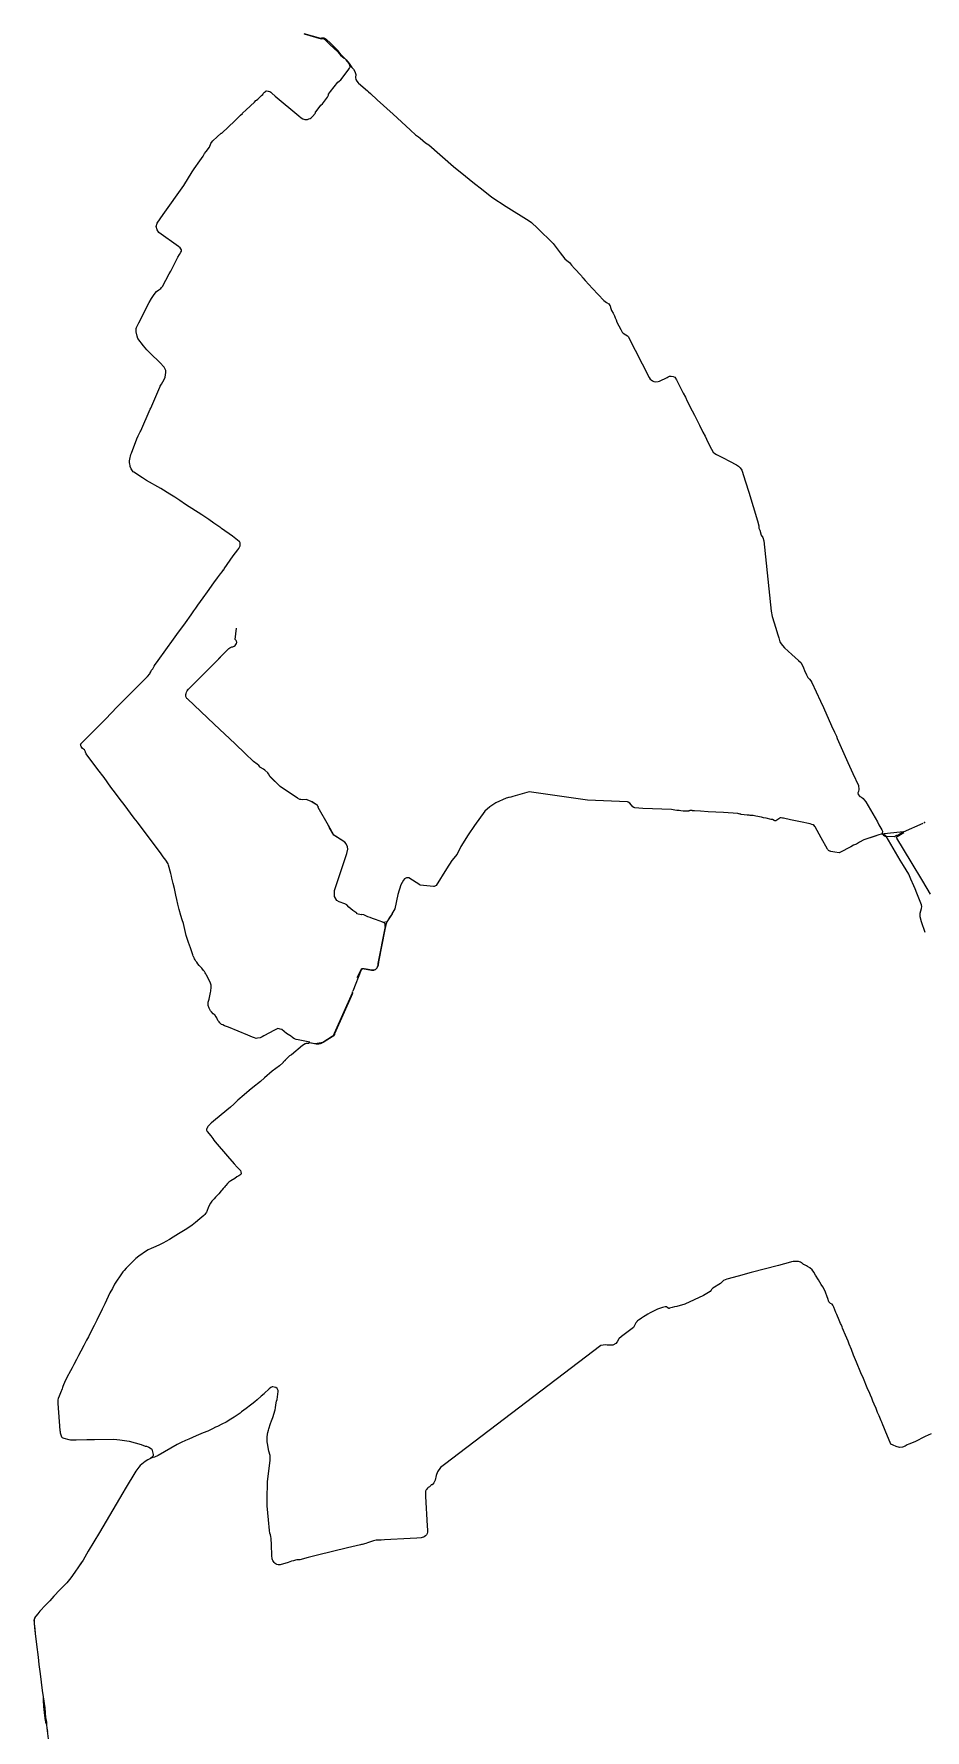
# Model space of a CAD drawing. Header units: metres. Extents: x 2681966 to 2685832, y 1243622 to 1249062.
# Drawn here: x 2682109 to 2683735, y 1245966 to 1249062 of the extents above; entities that cross this region are included whole.
import ezdxf

# ---------------------------------------------------------------- set-up
doc = ezdxf.new("R2010")
doc.units = ezdxf.units.M
doc.header["$MEASUREMENT"] = 0
doc.layers.add('EN_STROMANLAGEN_P', color=10, linetype='Continuous', lineweight=25)
doc.layers.add('EN_STROMLEITUNGEN_L', color=10, linetype='Continuous', lineweight=25)

msp = doc.modelspace()

# ---------------------------------------------------------------- linework, layer by layer
at = {"layer": 'EN_STROMANLAGEN_P', "color": 48, "true_color": 0x433a0f}
for p in [(2683734.4298, 1247622.3458), (2682690.6578, 1247312.6658)]:
    msp.add_point(p, dxfattribs=at)
at = {"layer": 'EN_STROMLEITUNGEN_L', "color": 120, "true_color": 0x03f3c6}
for points in [[(2682690.3915, 1247310.7188), (2682657.715, 1247237.0668), (2682657.357, 1247235.8108), (2682655.133, 1247232.6298), (2682637.1308, 1247220.8349), (2682622.1727, 1247218.6579), (2682612.2547, 1247220.3709), (2682612.5417, 1247221.8209), (2682591.0416, 1247225.938), (2682587.7097, 1247226.8), (2682584.4887, 1247228.0901), (2682581.4607, 1247229.7831), (2682580.0777, 1247230.8071), (2682577.3427, 1247232.9741), (2682575.9897, 1247234.1171), (2682570.1128, 1247237.7582), (2682561.2908, 1247244.8213), (2682558.7118, 1247245.4543), (2682556.7529, 1247246.2303), (2682554.5159, 1247246.6593), (2682547.8919, 1247243.8024), (2682528.6988, 1247233.1355), (2682525.6098, 1247231.4185), (2682522.0638, 1247229.7386), (2682517.3458, 1247228.7176), (2682514.9088, 1247228.5146), (2682511.5799, 1247229.3137), (2682507.8549, 1247230.9767), (2682499.6689, 1247234.3138), (2682464.0841, 1247248.884), (2682456.9461, 1247251.7301), (2682453.6041, 1247253.1751), (2682451.7101, 1247254.1502), (2682449.9362, 1247255.4532), (2682448.2822, 1247257.0302), (2682446.9612, 1247258.6862), (2682445.1682, 1247260.5192), (2682444.8862, 1247260.9412), (2682443.1202, 1247265.9952), (2682441.9763, 1247268.0682), (2682440.1183, 1247270.5993), (2682439.8753, 1247270.8513), (2682436.1103, 1247273.3083), (2682433.1343, 1247277.0343), (2682431.4743, 1247279.1173), (2682428.8304, 1247283.4513), (2682427.2204, 1247288.7804), (2682427.1434, 1247291.1144), (2682426.8014, 1247291.9694), (2682427.1265, 1247294.4014), (2682428.6405, 1247300.2074), (2682431.3505, 1247312.1103), (2682431.7586, 1247314.6633), (2682432.0916, 1247317.2283), (2682432.3506, 1247319.8013), (2682432.5336, 1247322.3803), (2682432.4516, 1247325.9963), (2682431.2507, 1247329.4083), (2682426.6027, 1247339.5924), (2682424.3358, 1247343.8704), (2682422.9558, 1247346.2944), (2682421.6398, 1247348.4704), (2682420.2058, 1247350.5504), (2682418.6968, 1247352.5794), (2682415.4639, 1247356.4645), (2682410.8469, 1247361.6265), (2682408.3089, 1247364.5985), (2682406.1479, 1247367.6025), (2682404.78, 1247369.6576), (2682403.478, 1247371.7536), (2682402.323, 1247373.7896), (2682401.322, 1247375.7666), (2682400.404, 1247377.7846), (2682399.967, 1247378.8036), (2682399.223, 1247380.8146), (2682396.4331, 1247388.4886), (2682394.6911, 1247393.8776), (2682392.9482, 1247398.8556), (2682391.4092, 1247403.4197), (2682387.9683, 1247412.9797), (2682387.0923, 1247416.6377), (2682384.3154, 1247427.5747), (2682381.8534, 1247438.4797), (2682379.5315, 1247445.1678), (2682377.0425, 1247452.9478), (2682374.1626, 1247463.9788), (2682371.8037, 1247473.3158), (2682369.7467, 1247482.2838), (2682367.9948, 1247490.2458), (2682366.7568, 1247496.1199), (2682365.5239, 1247501.9749), (2682363.3269, 1247511.4789), (2682360.859, 1247520.8149), (2682359.944, 1247524.5089), (2682358.716, 1247529.6749), (2682354.9081, 1247544.4819), (2682354.3472, 1247547.0289), (2682349.7202, 1247553.903), (2682345.2443, 1247559.9571), (2682339.8554, 1247567.2281), (2682302.9689, 1247616.4206), (2682297.865, 1247623.1557), (2682292.2471, 1247630.6608), (2682273.9033, 1247655.159), (2682266.6905, 1247664.6241), (2682258.2346, 1247675.7832), (2682249.7147, 1247687.0553), (2682237.1639, 1247704.5375), (2682225.8311, 1247719.4767), (2682204.4714, 1247747.7899), (2682204.6784, 1247747.9459), (2682202.9944, 1247751.002), (2682203.2784, 1247751.215), (2682201.0885, 1247754.885), (2682197.8945, 1247757.802), (2682195.4195, 1247761.0611), (2682194.8045, 1247762.1501), (2682194.4456, 1247763.3251), (2682194.3486, 1247764.1531), (2682194.4116, 1247764.9991), (2682194.6346, 1247765.8181), (2682194.8186, 1247766.1921), (2682195.2276, 1247766.7271), (2682195.7146, 1247767.2351), (2682202.5066, 1247774.2641), (2682237.0609, 1247808.937), (2682253.094, 1247825.283), (2682257.968, 1247830.329), (2682266.6231, 1247838.894), (2682316.3784, 1247889.2019), (2682320.4174, 1247893.6539), (2682321.0174, 1247894.7469), (2682321.5054, 1247895.8939), (2682322.1684, 1247897.4629), (2682322.9445, 1247898.9849), (2682323.9565, 1247900.5929), (2682324.9885, 1247901.9419), (2682325.9465, 1247902.9969), (2682327.4665, 1247905.2789), (2682328.6855, 1247907.8509), (2682330.5525, 1247910.7199), (2682333.0536, 1247914.2019), (2682352.6038, 1247941.6189), (2682360.7478, 1247952.8349), (2682369.8439, 1247965.3109), (2682385.7951, 1247987.1959), (2682395.9232, 1248001.3489), (2682400.9802, 1248008.7089), (2682404.2703, 1248013.6489), (2682408.4123, 1248019.4299), (2682417.9044, 1248032.6829), (2682425.6545, 1248043.5509), (2682437.1626, 1248059.8949), (2682443.8096, 1248069.2209), (2682445.7767, 1248071.4419), (2682447.7427, 1248073.6619), (2682449.8097, 1248076.1839), (2682452.6897, 1248080.1809), (2682454.9167, 1248083.3359), (2682455.6637, 1248083.7469), (2682456.4758, 1248085.1929), (2682472.9239, 1248109.0289), (2682481.256, 1248120.1529), (2682483.131, 1248122.6139), (2682484.491, 1248124.7549), (2682485.119, 1248126.182), (2682485.461, 1248127.466), (2682485.6041, 1248128.637), (2682485.6891, 1248129.95), (2682485.6611, 1248131.463), (2682485.4611, 1248132.719), (2682485.0331, 1248133.889), (2682484.5811, 1248134.635), (2682483.7741, 1248135.572), (2682471.6862, 1248144.9571), (2682471.5512, 1248144.7521), (2682451.5764, 1248159.0983), (2682448.4145, 1248161.8934), (2682448.2675, 1248161.6794), (2682437.6546, 1248168.9315), (2682437.4776, 1248168.6905), (2682428.3307, 1248175.2006), (2682422.5687, 1248179.2676), (2682415.3498, 1248183.9097), (2682415.5028, 1248184.1697), (2682385.755, 1248202.852), (2682375.6691, 1248210.4281), (2682366.4932, 1248216.0232), (2682357.2693, 1248221.6253), (2682340.6825, 1248232.3054), (2682314.4527, 1248246.4567), (2682307.3077, 1248251.6987), (2682291.4399, 1248261.6689), (2682290.4299, 1248262.3869), (2682289.0799, 1248264.3069), (2682286.706, 1248268.0739), (2682284.965, 1248272.265), (2682284.544, 1248273.728), (2682283.955, 1248276.712), (2682283.7101, 1248279.723), (2682283.8031, 1248282.705), (2682284.2171, 1248285.603), (2682284.7232, 1248288.3931), (2682285.3642, 1248291.1581), (2682286.1372, 1248293.8891), (2682287.0382, 1248296.5771), (2682296.6484, 1248322.5021), (2682299.1765, 1248328.2802), (2682301.7725, 1248333.0152), (2682303.1045, 1248335.4442), (2682304.0705, 1248337.2052), (2682321.4678, 1248376.9943), (2682322.2729, 1248378.8323), (2682336.8721, 1248412.4793), (2682338.8531, 1248416.9083), (2682339.5322, 1248418.6324), (2682342.0502, 1248422.5844), (2682344.3702, 1248426.6644), (2682346.4822, 1248430.8544), (2682348.3793, 1248435.1394), (2682350.0654, 1248443.6514), (2682349.8364, 1248446.2424), (2682349.5664, 1248447.5294), (2682349.1944, 1248448.7964), (2682348.7224, 1248450.0284), (2682347.5014, 1248452.3475), (2682346.7675, 1248453.4145), (2682338.9996, 1248461.7856), (2682321.6528, 1248478.4198), (2682315.2319, 1248485.1668), (2682309.3559, 1248492.1129), (2682298.9091, 1248505.529), (2682297.2921, 1248509.9241), (2682295.7512, 1248518.1741), (2682295.8543, 1248523.9051), (2682296.5133, 1248525.7081), (2682300.8254, 1248534.2102), (2682319.2466, 1248571.2202), (2682323.7587, 1248578.7792), (2682328.6597, 1248586.0932), (2682333.0638, 1248591.5612), (2682337.0678, 1248594.5232), (2682340.6098, 1248597.1952), (2682342.1288, 1248598.8282), (2682343.4368, 1248600.6142), (2682356.043, 1248623.9643), (2682358.745, 1248628.8713), (2682362.8641, 1248635.9043), (2682369.5652, 1248649.1203), (2682371.9392, 1248654.1193), (2682374.9642, 1248658.7213), (2682377.3753, 1248663.1023), (2682378.1823, 1248664.8823), (2682378.1273, 1248667.4593), (2682377.3263, 1248669.3724), (2682375.9083, 1248671.0514), (2682373.1794, 1248673.5504), (2682336.8737, 1248699.4128), (2682333.8648, 1248703.8328), (2682332.2519, 1248710.1688), (2682333.9779, 1248716.0199), (2682345.041, 1248731.8319), (2682382.5604, 1248785.1289), (2682397.9365, 1248809.8189), (2682401.4246, 1248815.3119), (2682411.8147, 1248830.0029), (2682417.9277, 1248838.2379), (2682420.5348, 1248843.534), (2682423.6278, 1248846.717), (2682429.3268, 1248854.793), (2682432.2009, 1248861.594), (2682433.4189, 1248863.658), (2682435.5119, 1248866.215), (2682443.7299, 1248873.858), (2682451.044, 1248880.185), (2682452.02, 1248880.662), (2682475.8051, 1248903.1859), (2682483.0961, 1248910.0579), (2682484.9311, 1248911.7869), (2682486.2641, 1248913.0429), (2682489.9952, 1248916.5599), (2682489.6522, 1248916.9239), (2682496.3472, 1248923.2349), (2682496.6902, 1248922.8709), (2682511.8603, 1248937.2039), (2682514.1163, 1248939.7989), (2682515.2753, 1248940.8909), (2682517.8123, 1248942.6439), (2682521.5923, 1248946.2149), (2682524.4993, 1248948.9619), (2682526.8653, 1248951.1969), (2682527.7164, 1248952.8379), (2682530.1324, 1248955.4339), (2682531.4974, 1248956.7209), (2682532.7744, 1248957.3988), (2682533.4704, 1248957.4828), (2682536.3934, 1248957.1908), (2682537.1804, 1248957.0988), (2682539.4933, 1248956.3058), (2682541.2413, 1248955.2068), (2682543.3393, 1248953.5018), (2682549.0462, 1248948.2427), (2682592.4197, 1248912.1883), (2682596.5507, 1248908.5692), (2682599.9077, 1248906.3492), (2682603.3826, 1248905.2042), (2682606.1726, 1248905.1871), (2682608.4336, 1248905.5531), (2682610.9746, 1248906.3941), (2682613.0496, 1248907.4371), (2682614.9316, 1248908.5631), (2682617.6116, 1248910.7301), (2682622.5377, 1248916.4951), (2682623.0887, 1248917.1841), (2682622.5527, 1248917.5901), (2682632.9188, 1248931.2681), (2682635.5748, 1248934.1621), (2682644.7689, 1248946.1511), (2682646.6899, 1248949.6591), (2682646.8599, 1248951.4951), (2682650.3489, 1248956.3431), (2682663.745, 1248973.4592), (2682666.367, 1248975.2141), (2682669.0911, 1248977.7281), (2682682.8412, 1248995.6032), (2682683.6232, 1248997.1332), (2682683.8262, 1248997.0052), (2682685.1912, 1248999.2772), (2682685.6822, 1249000.2292), (2682686.0122, 1249000.9332), (2682686.2572, 1249001.4672), (2682686.4292, 1249001.8852), (2682684.1883, 1249007.3072), (2682678.8243, 1249014.3383), (2682678.1154, 1249015.0433), (2682676.3614, 1249016.8103), (2682669.9275, 1249023.6074), (2682664.5835, 1249030.6054), (2682650.1257, 1249044.4816), (2682642.8958, 1249051.6157), (2682642.6138, 1249051.3317), (2682641.8248, 1249052.0297), (2682641.2313, 1249052.4429), (2682640.9428, 1249052.6437), (2682639.9798, 1249053.1577), (2682638.9559, 1249053.5547), (2682637.8909, 1249053.8257), (2682636.8099, 1249053.9677), (2682635.7339, 1249053.9807), (2682634.6869, 1249053.8707), (2682634.0569, 1249053.7207), (2682632.7589, 1249053.2187), (2682602.386, 1249061.526)], [(2682602.386, 1249061.526), (2682633.4779, 1249052.6157), (2682634.3019, 1249052.9337), (2682634.8259, 1249053.0587), (2682635.7719, 1249053.1587), (2682636.6809, 1249053.0587), (2682637.4719, 1249052.8837), (2682638.2128, 1249052.5817), (2682638.8758, 1249052.1747), (2682639.4418, 1249051.6877), (2682645.4798, 1249045.6206), (2682648.6347, 1249042.7196), (2682649.3717, 1249042.0426), (2682663.6185, 1249028.9444), (2682665.4505, 1249026.5214), (2682668.5115, 1249022.7854), (2682675.0754, 1249016.9903), (2682676.3614, 1249016.8103), (2682678.1154, 1249015.0433), (2682678.8243, 1249014.3383), (2682684.1883, 1249007.3072), (2682689.3402, 1249000.0621), (2682692.4931, 1248996.9251), (2682695.0311, 1248992.7201), (2682696.347, 1248987.652), (2682696.151, 1248981.954), (2682696.729, 1248978.52), (2682698.3129, 1248975.429), (2682700.8419, 1248972.2989), (2682701.6059, 1248971.6539), (2682717.9977, 1248957.8248), (2682719.9277, 1248955.9337), (2682723.1456, 1248952.7827), (2682735.7975, 1248941.4276), (2682764.7281, 1248915.3523), (2682787.7178, 1248893.666), (2682796.4667, 1248885.6759), (2682805.2156, 1248877.6858), (2682810.6326, 1248873.8318), (2682813.8725, 1248871.1508), (2682823.9124, 1248863.0157), (2682829.9214, 1248859.3666), (2682874.6278, 1248819.3161), (2682896.4876, 1248801.7509), (2682910.1715, 1248791.0588), (2682929.0672, 1248776.2376), (2682944.7411, 1248763.8014), (2682971.1388, 1248746.8522), (2683012.6484, 1248720.5878), (2683017.1914, 1248717.2058), (2683027.9733, 1248706.7977), (2683056.6019, 1248678.8373), (2683069.3027, 1248661.9832), (2683078.0356, 1248650.9771), (2683081.6405, 1248648.304), (2683086.7865, 1248644.28), (2683090.3804, 1248639.4249), (2683095.7103, 1248633.6689), (2683107.7942, 1248620.7847), (2683107.5992, 1248620.6037), (2683108.2942, 1248619.8667), (2683109.6412, 1248617.7207), (2683110.6031, 1248616.6007), (2683114.9431, 1248611.7247), (2683128.6769, 1248596.9455), (2683149.4546, 1248574.9863), (2683153.8036, 1248571.1412), (2683158.1415, 1248569.1502), (2683160.2625, 1248565.9662), (2683160.6685, 1248565.1191), (2683161.0445, 1248562.2211), (2683163.3654, 1248557.1261), (2683166.0764, 1248552.048), (2683168.4033, 1248546.96), (2683169.5603, 1248543.354), (2683171.9482, 1248539.9739), (2683173.0152, 1248535.5209), (2683179.879, 1248521.9158), (2683182.816, 1248517.4628), (2683183.427, 1248516.6578), (2683184.583, 1248515.4527), (2683189.5559, 1248512.5877), (2683192.1179, 1248510.6367), (2683193.5319, 1248509.2787), (2683231.6453, 1248434.6702), (2683233.6363, 1248431.8302), (2683235.2703, 1248430.3472), (2683238.0323, 1248428.2792), (2683240.6143, 1248427.2092), (2683243.4303, 1248426.8621), (2683248.2353, 1248427.2831), (2683250.6693, 1248427.8441), (2683264.5153, 1248434.8701), (2683266.5033, 1248435.9881), (2683269.0104, 1248436.7751), (2683271.9854, 1248437.0951), (2683275.4063, 1248436.1311), (2683278.4273, 1248434.931), (2683281.5283, 1248430.07), (2683287.6093, 1248417.904), (2683294.0252, 1248405.7419), (2683298.0712, 1248398.4429), (2683301.2682, 1248391.1498), (2683310.4531, 1248373.6088), (2683314.436, 1248365.6497), (2683323.848, 1248347.7146), (2683329.7849, 1248334.7216), (2683333.8189, 1248327.2296), (2683339.2139, 1248316.7395), (2683345.9128, 1248303.6755), (2683348.8678, 1248298.2114), (2683351.6398, 1248295.8164), (2683354.9598, 1248293.9134), (2683364.2908, 1248289.1164), (2683380.6448, 1248280.4783), (2683388.6338, 1248276.2163), (2683391.1858, 1248275.0743), (2683394.8658, 1248272.6252), (2683398.1848, 1248269.5262), (2683400.8768, 1248265.4762), (2683407.4777, 1248244.2731), (2683414.0567, 1248225.4971), (2683429.4955, 1248173.0259), (2683431.9845, 1248163.9279), (2683432.1775, 1248159.9179), (2683433.7475, 1248156.2369), (2683436.0085, 1248146.9959), (2683439.2405, 1248142.6878), (2683441.4125, 1248136.3688), (2683454.5801, 1248008.4495), (2683456.3361, 1247998.1905), (2683462.8711, 1247977.2115), (2683465.9461, 1247966.8254), (2683468.6081, 1247959.2754), (2683470.1141, 1247952.4124), (2683472.5151, 1247948.3944), (2683475.4561, 1247945.6734), (2683479.0141, 1247941.3394), (2683492.2241, 1247929.2203), (2683504.2392, 1247918.0423), (2683509.2082, 1247913.8423), (2683513.2842, 1247904.6763), (2683515.1902, 1247899.7853), (2683518.7862, 1247891.8922), (2683521.3972, 1247886.9452), (2683524.3272, 1247884.1212), (2683526.7832, 1247880.8662), (2683528.7532, 1247878.1832), (2683544.7912, 1247843.7811), (2683549.8282, 1247832.6201), (2683564.7713, 1247798.8911), (2683570.2093, 1247787.503), (2683573.5663, 1247780.022), (2683575.1753, 1247775.702), (2683594.5684, 1247732.2169), (2683603.4334, 1247712.2619), (2683613.6904, 1247689.9989), (2683614.5584, 1247682.7129), (2683613.7424, 1247678.9099), (2683612.9344, 1247676.3909), (2683613.5714, 1247673.8239), (2683616.2244, 1247670.0499), (2683619.1965, 1247668.5499), (2683622.2995, 1247666.4319), (2683624.3815, 1247664.1759), (2683627.1185, 1247660.2179), (2683648.4336, 1247623.6368), (2683650.9137, 1247618.2498), (2683656.3817, 1247609.0788), (2683657.5887, 1247606.6548), (2683657.3147, 1247602.4198), (2683657.8087, 1247601.2088), (2683658.4107, 1247600.6278), (2683659.8417, 1247599.1378), (2683661.0967, 1247598.1618), (2683662.4397, 1247597.5618), (2683679.5569, 1247597.0408), (2683683.0839, 1247599.1338), (2683683.7399, 1247598.8268), (2683684.2299, 1247598.7958), (2683695.722, 1247605.6058), (2683695.939, 1247605.2408), (2683732.2324, 1247621.4085)], [(2682699.1917, 1247339.8278), (2682706.1498, 1247353.8538), (2682707.7438, 1247355.3368), (2682708.9668, 1247355.7358), (2682710.4339, 1247355.8388), (2682711.7119, 1247355.6878), (2682725.3219, 1247352.8578), (2682726.9849, 1247352.9618), (2682729.1689, 1247353.1158), (2682730.7729, 1247353.5808), (2682732.2509, 1247354.2558), (2682733.7589, 1247355.6107), (2682734.7709, 1247356.7877), (2682736.131, 1247358.9437), (2682737.074, 1247362.1307), (2682737.493, 1247365.1037), (2682750.5064, 1247432.8508), (2682750.0084, 1247432.9518), (2682750.1664, 1247434.0728), (2682750.2824, 1247435.2688), (2682750.2234, 1247436.3538), (2682749.8724, 1247437.5408), (2682749.3884, 1247438.3508), (2682748.5344, 1247439.2548), (2682748.0654, 1247439.6078), (2682747.4754, 1247439.9548), (2682746.7254, 1247440.3208), (2682745.8264, 1247440.6928), (2682739.2984, 1247443.0758), (2682732.4434, 1247445.6578), (2682727.2254, 1247447.3058), (2682722.9794, 1247449.4398), (2682718.3154, 1247450.4319), (2682711.1344, 1247453.8539), (2682706.6113, 1247454.7969), (2682706.1463, 1247453.8339), (2682698.1433, 1247455.9589), (2682698.4133, 1247456.9739), (2682691.0983, 1247461.7729), (2682683.9194, 1247468.04), (2682680.1744, 1247472.445), (2682676.5544, 1247474.207), (2682665.8554, 1247477.863), (2682661.8474, 1247479.918), (2682657.6834, 1247487.2341), (2682657.6905, 1247498.5611), (2682680.3229, 1247566.2721), (2682681.995, 1247574.0111), (2682681.489, 1247578.4072), (2682678.639, 1247583.7472), (2682676.3201, 1247586.6092), (2682656.4431, 1247599.3743), (2682646.4223, 1247616.8585), (2682627.8225, 1247650.0397), (2682628.4825, 1247650.4057), (2682627.2266, 1247652.4987), (2682626.3906, 1247653.4707), (2682624.3626, 1247655.1557), (2682616.6536, 1247660.0928), (2682610.7796, 1247662.9188), (2682605.6346, 1247664.4068), (2682598.3686, 1247664.2099), (2682596.4146, 1247664.5069), (2682594.3646, 1247664.8099), (2682590.0396, 1247666.6709), (2682558.5589, 1247688.1132), (2682540.3741, 1247706.1444), (2682539.6831, 1247706.8685), (2682537.4232, 1247711.0845), (2682535.9952, 1247713.0945), (2682530.6863, 1247718.1416), (2682527.8363, 1247719.9216), (2682522.8803, 1247722.9887), (2682522.1503, 1247723.4697), (2682519.7474, 1247726.3807), (2682516.2684, 1247729.0447), (2682509.7265, 1247734.1278), (2682494.5866, 1247748.56), (2682476.1578, 1247765.9132), (2682438.2153, 1247801.8026), (2682389.3318, 1247848.1632), (2682388.3178, 1247849.1202), (2682387.5358, 1247850.1222), (2682386.9258, 1247851.2462), (2682386.5589, 1247852.3942), (2682386.3879, 1247853.7872), (2682386.4369, 1247854.9842), (2682386.5099, 1247855.9862), (2682386.9009, 1247858.0873), (2682387.5989, 1247860.2283), (2682388.8729, 1247862.8353), (2682390.184, 1247864.7543), (2682391.14, 1247865.7313), (2682392.645, 1247867.2313), (2682422.5262, 1247897.4052), (2682435.2602, 1247909.4822), (2682464.8844, 1247940.1251), (2682466.3854, 1247941.3761), (2682467.5974, 1247942.0661), (2682468.9244, 1247942.6501), (2682470.3894, 1247943.0621), (2682471.4324, 1247943.1971), (2682472.3784, 1247943.3531), (2682474.3804, 1247944.3541), (2682476.1794, 1247945.6831), (2682477.7025, 1247947.4061), (2682478.7485, 1247949.2241), (2682478.9835, 1247949.9981), (2682479.0935, 1247950.9361), (2682479.1085, 1247951.8301), (2682478.9625, 1247952.6591), (2682478.7425, 1247953.5011), (2682478.1725, 1247954.5621), (2682477.6205, 1247955.1131), (2682476.4615, 1247956.6001), (2682478.5653, 1247977.3637)], [(2683695.722, 1247605.6058), (2683655.5527, 1247601.0338), (2683651.1606, 1247599.8688), (2683623.6494, 1247590.8558), (2683615.6423, 1247586.5308), (2683610.1613, 1247583.3088), (2683604.8262, 1247581.1197), (2683599.8422, 1247578.2217), (2683579.583, 1247567.5297), (2683578.341, 1247567.3397), (2683570.9029, 1247568.5987), (2683563.4648, 1247569.8587), (2683561.3808, 1247570.4697), (2683560.3818, 1247570.9687), (2683559.4448, 1247571.5897), (2683558.5898, 1247572.3197), (2683557.8348, 1247573.1417), (2683557.1938, 1247574.0347), (2683545.8567, 1247594.8277), (2683534.7977, 1247614.5378), (2683534.2397, 1247615.4408), (2683532.8157, 1247617.0628), (2683531.0397, 1247618.3388), (2683529.0497, 1247619.1748), (2683525.7536, 1247619.9458), (2683507.8815, 1247623.7558), (2683490.0094, 1247627.5658), (2683477.1533, 1247630.3448), (2683475.4932, 1247630.7038), (2683472.7402, 1247630.9808), (2683471.0952, 1247630.8298), (2683469.5632, 1247630.4288), (2683468.4972, 1247629.5288), (2683465.1371, 1247626.5148), (2683463.2781, 1247625.7628), (2683461.4131, 1247625.7988), (2683460.2821, 1247626.0048), (2683456.9591, 1247627.8168), (2683454.7101, 1247628.2948), (2683445.553, 1247630.2388), (2683440.45, 1247631.3218), (2683436.8089, 1247632.0948), (2683426.8399, 1247634.2108), (2683424.3938, 1247634.7308), (2683421.9088, 1247635.0618), (2683420.2518, 1247635.0988), (2683416.2748, 1247635.5188), (2683414.4158, 1247635.6638), (2683410.5207, 1247635.8348), (2683399.6917, 1247637.3158), (2683393.7656, 1247639.1438), (2683367.4114, 1247640.6598), (2683339.3632, 1247642.2968), (2683325.7271, 1247643.0658), (2683314.333, 1247643.8008), (2683310.126, 1247643.7158), (2683310.113, 1247644.3708), (2683307.8559, 1247644.3258), (2683307.0779, 1247644.2748), (2683306.2929, 1247644.1678), (2683305.5189, 1247643.9998), (2683304.3099, 1247643.6048), (2683303.8359, 1247643.4978), (2683294.0198, 1247643.4858), (2683289.5528, 1247644.0958), (2683289.5318, 1247643.9368), (2683286.4278, 1247644.3588), (2683282.5898, 1247644.6458), (2683278.5907, 1247645.3308), (2683272.8117, 1247646.4198), (2683220.2693, 1247648.2158), (2683205.9553, 1247649.2178), (2683203.7743, 1247649.8398), (2683202.0293, 1247651.2878), (2683196.6983, 1247658.0129), (2683193.7843, 1247659.9159), (2683192.6373, 1247660.0909), (2683119.0992, 1247663.4291), (2683012.8902, 1247678.5745), (2682982.9571, 1247670.2686), (2682979.1651, 1247668.8016), (2682971.0101, 1247667.0946), (2682951.871, 1247658.6777), (2682941.3989, 1247650.9007), (2682932.2459, 1247643.0767), (2682913.0197, 1247617.0166), (2682901.6765, 1247599.7446), (2682888.1084, 1247578.6415), (2682881.3792, 1247564.5055), (2682871.7692, 1247553.4985), (2682862.0521, 1247538.1005), (2682842.8659, 1247507.8076), (2682840.8949, 1247506.0856), (2682839.5579, 1247505.6536), (2682838.2079, 1247505.6056), (2682814.2599, 1247508.1106), (2682813.2139, 1247508.6126), (2682793.0309, 1247521.3327), (2682791.2889, 1247521.8057), (2682788.8019, 1247521.3867), (2682785.5848, 1247519.7677), (2682783.8308, 1247517.3157), (2682778.4488, 1247509.0357), (2682773.1547, 1247490.9547), (2682767.5586, 1247464.7637), (2682764.3615, 1247458.9197), (2682762.3305, 1247455.9637), (2682762.6435, 1247455.7797), (2682755.3584, 1247445.2188), (2682753.1024, 1247441.1088), (2682747.4754, 1247439.9548), (2682746.7254, 1247440.3208), (2682745.8264, 1247440.6928), (2682739.2984, 1247443.0758), (2682732.4434, 1247445.6578), (2682727.2254, 1247447.3058), (2682722.9794, 1247449.4398), (2682718.3154, 1247450.4319), (2682711.1344, 1247453.8539), (2682706.6113, 1247454.7969), (2682706.1463, 1247453.8339), (2682698.1433, 1247455.9589), (2682698.4133, 1247456.9739), (2682691.0983, 1247461.7729), (2682683.9194, 1247468.04), (2682680.1744, 1247472.445), (2682676.5544, 1247474.207), (2682665.8554, 1247477.863), (2682661.8474, 1247479.918), (2682657.6834, 1247487.2341), (2682657.6905, 1247498.5611), (2682680.3229, 1247566.2721), (2682681.995, 1247574.0111), (2682681.489, 1247578.4072), (2682678.639, 1247583.7472), (2682676.3201, 1247586.6092), (2682659.5701, 1247597.4583), (2682656.4431, 1247599.3743), (2682648.6166, 1247613.0299), (2682646.4223, 1247616.8585), (2682627.8225, 1247650.0397), (2682628.4825, 1247650.4057), (2682627.2266, 1247652.4987), (2682626.3906, 1247653.4707), (2682624.3626, 1247655.1557), (2682618.9056, 1247658.5238), (2682616.5496, 1247660.1538), (2682610.7796, 1247662.9188), (2682605.6346, 1247664.4068), (2682598.4476, 1247664.2019), (2682594.3646, 1247664.8099), (2682590.0396, 1247666.6709), (2682558.5589, 1247688.1132), (2682539.6831, 1247706.8685), (2682537.4232, 1247711.0845), (2682535.9952, 1247713.0945), (2682530.6863, 1247718.1416), (2682527.8363, 1247719.9216), (2682522.8803, 1247722.9887), (2682522.1503, 1247723.4697), (2682519.7474, 1247726.3807), (2682516.2684, 1247729.0447), (2682509.7265, 1247734.1278), (2682494.5866, 1247748.56), (2682476.1578, 1247765.9132), (2682438.2153, 1247801.8026), (2682389.3318, 1247848.1632), (2682388.3178, 1247849.1202), (2682387.5358, 1247850.1222), (2682386.9258, 1247851.2462), (2682386.5589, 1247852.3942), (2682386.3879, 1247853.7872), (2682386.4369, 1247854.9842), (2682386.5099, 1247855.9862), (2682386.9009, 1247858.0873), (2682387.5989, 1247860.2283), (2682388.8729, 1247862.8353), (2682391.14, 1247865.7313), (2682392.645, 1247867.2313), (2682422.5262, 1247897.4052), (2682435.2602, 1247909.4822), (2682456.4984, 1247931.6042), (2682462.4671, 1247937.6246), (2682464.8844, 1247940.1251), (2682466.3854, 1247941.3761), (2682467.5974, 1247942.0661), (2682468.9244, 1247942.6501), (2682470.3894, 1247943.0621), (2682472.3784, 1247943.3531), (2682474.3804, 1247944.3541), (2682476.1794, 1247945.6831), (2682477.7025, 1247947.4061), (2682478.3305, 1247948.3501), (2682478.7485, 1247949.2241), (2682478.9835, 1247949.9981), (2682479.0935, 1247950.9361), (2682479.1085, 1247951.8301), (2682478.9625, 1247952.6591), (2682478.7425, 1247953.5011), (2682478.1725, 1247954.5621), (2682477.6205, 1247955.1131), (2682476.4615, 1247956.6001)], [(2683735.6105, 1247422.0568), (2683728.9424, 1247441.1458), (2683726.6594, 1247450.4708), (2683726.2264, 1247454.1798), (2683726.3794, 1247457.2128), (2683728.9114, 1247465.8738), (2683729.3154, 1247469.5378), (2683728.8874, 1247472.4218), (2683720.5343, 1247493.7798), (2683717.3153, 1247501.2098), (2683714.6792, 1247507.1568), (2683709.1602, 1247518.9978), (2683705.5191, 1247528.4188), (2683696.316, 1247544.2038), (2683690.031, 1247554.0848), (2683664.1217, 1247597.8598), (2683663.2877, 1247598.8638), (2683662.3617, 1247599.6608), (2683661.3417, 1247600.2958), (2683660.2587, 1247600.7578), (2683659.0017, 1247601.0938), (2683657.8087, 1247601.2088), (2683655.5527, 1247601.0338), (2683651.1606, 1247599.8688), (2683644.2756, 1247597.5788), (2683623.6494, 1247590.8558), (2683615.6423, 1247586.5308), (2683610.1613, 1247583.3088), (2683604.8262, 1247581.1197), (2683599.8422, 1247578.2217), (2683579.583, 1247567.5297), (2683578.341, 1247567.3397), (2683570.9029, 1247568.5987), (2683563.4648, 1247569.8587), (2683562.4158, 1247570.0997), (2683561.3808, 1247570.4697), (2683560.3818, 1247570.9687), (2683559.4448, 1247571.5897), (2683558.5898, 1247572.3197), (2683557.8348, 1247573.1417), (2683557.1938, 1247574.0347), (2683545.8567, 1247594.8277), (2683534.7977, 1247614.5378), (2683534.2397, 1247615.4408), (2683533.5777, 1247616.2868), (2683532.8157, 1247617.0628), (2683531.9637, 1247617.7518), (2683531.0397, 1247618.3388), (2683529.0497, 1247619.1748), (2683525.7536, 1247619.9458), (2683507.8815, 1247623.7558), (2683490.0094, 1247627.5658), (2683477.1533, 1247630.3448), (2683475.4932, 1247630.7038), (2683472.7402, 1247630.9808), (2683471.0952, 1247630.8298), (2683469.5632, 1247630.4288), (2683468.4972, 1247629.5288), (2683465.1371, 1247626.5148), (2683463.2781, 1247625.7628), (2683461.4131, 1247625.7988), (2683460.2821, 1247626.0048), (2683459.2561, 1247626.5298), (2683456.9591, 1247627.8168), (2683454.7101, 1247628.2948), (2683445.553, 1247630.2388), (2683440.45, 1247631.3218), (2683436.8089, 1247632.0948), (2683426.8399, 1247634.2108), (2683424.3938, 1247634.7308), (2683421.9088, 1247635.0618), (2683420.2518, 1247635.0988), (2683416.2748, 1247635.5188), (2683414.4158, 1247635.6638), (2683410.5207, 1247635.8348), (2683399.6917, 1247637.3158), (2683398.9146, 1247637.4758), (2683393.7656, 1247639.1438), (2683367.4114, 1247640.6598), (2683339.3632, 1247642.2968), (2683325.7271, 1247643.0658), (2683314.333, 1247643.8008), (2683310.126, 1247643.7158), (2683310.113, 1247644.3708), (2683307.8559, 1247644.3258), (2683307.0779, 1247644.2748), (2683306.2929, 1247644.1678), (2683305.5189, 1247643.9998), (2683304.3099, 1247643.6048), (2683303.8359, 1247643.4978), (2683294.0198, 1247643.4858), (2683289.5528, 1247644.0958), (2683289.5318, 1247643.9368), (2683286.4278, 1247644.3588), (2683282.5898, 1247644.6458), (2683278.5907, 1247645.3308), (2683272.8117, 1247646.4198), (2683220.2693, 1247648.2158), (2683205.9553, 1247649.2178), (2683203.7743, 1247649.8398), (2683202.0293, 1247651.2878), (2683196.6983, 1247658.0129), (2683193.7843, 1247659.9159), (2683192.6373, 1247660.0909), (2683119.0992, 1247663.4291), (2683012.8902, 1247678.5745), (2682982.9571, 1247670.2686), (2682979.1651, 1247668.8016), (2682975.3811, 1247668.2016), (2682971.0101, 1247667.0946), (2682951.871, 1247658.6777), (2682941.3989, 1247650.9007), (2682932.2459, 1247643.0767), (2682913.0197, 1247617.0166), (2682901.6765, 1247599.7446), (2682888.1084, 1247578.6415), (2682881.3792, 1247564.5055), (2682871.7692, 1247553.4985), (2682862.0521, 1247538.1005), (2682842.8659, 1247507.8076), (2682840.8949, 1247506.0856), (2682839.5579, 1247505.6536), (2682838.2079, 1247505.6056), (2682814.2599, 1247508.1106), (2682813.2139, 1247508.6126), (2682793.0309, 1247521.3327), (2682791.2889, 1247521.8057), (2682788.8019, 1247521.3867), (2682785.5848, 1247519.7677), (2682783.8308, 1247517.3157), (2682778.4488, 1247509.0357), (2682773.1547, 1247490.9547), (2682767.5586, 1247464.7637), (2682764.3615, 1247458.9197), (2682762.3305, 1247455.9637), (2682762.6435, 1247455.7797), (2682758.2185, 1247449.2438), (2682755.3584, 1247445.2188), (2682753.1024, 1247441.1088), (2682752.4384, 1247439.2228), (2682751.5474, 1247436.0428), (2682750.8094, 1247432.7868), (2682750.5064, 1247432.8508), (2682749.4503, 1247427.3968), (2682737.951, 1247368.0187), (2682737.074, 1247362.1307), (2682736.131, 1247358.9437), (2682734.7709, 1247356.7877), (2682733.7589, 1247355.6107), (2682732.2509, 1247354.2558), (2682729.1689, 1247353.1158), (2682725.3219, 1247352.8578), (2682719.1429, 1247354.0868), (2682711.7119, 1247355.6878), (2682708.9668, 1247355.7358), (2682707.7438, 1247355.3368), (2682706.1498, 1247353.8538), (2682691.2858, 1247314.5266)], [(2683745.0145, 1247491.9098), (2683731.1214, 1247515.4838), (2683710.3161, 1247550.9308), (2683683.7959, 1247594.0138), (2683683.4719, 1247594.9138), (2683683.5349, 1247595.7148), (2683683.6379, 1247596.1798), (2683683.8459, 1247596.6368), (2683684.6529, 1247597.2798), (2683696.497, 1247604.2988), (2683695.939, 1247605.2408), (2683732.2324, 1247621.4085)], [(2682689.5698, 1247311.067), (2682656.823, 1247237.231), (2682656.465, 1247235.975), (2682656.102, 1247235.045), (2682655.436, 1247234.058), (2682654.934, 1247233.481), (2682654.241, 1247232.794), (2682653.31, 1247232.036), (2682636.239, 1247220.999), (2682635.484, 1247220.616), (2682634.729, 1247220.232), (2682633.974, 1247219.849), (2682633.196, 1247219.521), (2682632.391, 1247219.258), (2682631.317, 1247218.906), (2682630.78, 1247218.735), (2682630.228, 1247218.626), (2682628.277, 1247218.308), (2682627.719, 1247218.231), (2682625.461, 1247218.196), (2682624.617, 1247218.213), (2682623.226, 1247218.455), (2682622.392, 1247218.612), (2682621.281, 1247218.822), (2682611.405, 1247220.714), (2682611.087, 1247219.059), (2682608.324, 1247219.455), (2682607.174, 1247219.419), (2682605.758, 1247219.168), (2682604.665, 1247218.807), (2682603.871, 1247218.465), (2682599.514, 1247215.369), (2682579.422, 1247198.597), (2682575.228, 1247196.538), (2682572.856, 1247194.186), (2682572.431, 1247193.753), (2682572.005, 1247193.32), (2682571.58, 1247192.887), (2682571.154, 1247192.454), (2682570.729, 1247192.021), (2682570.516, 1247191.804), (2682570.091, 1247191.371), (2682569.666, 1247190.938), (2682569.453, 1247190.722), (2682569.241, 1247190.505), (2682568.816, 1247190.071), (2682568.604, 1247189.854), (2682568.179, 1247189.42), (2682567.755, 1247188.986), (2682567.33, 1247188.553), (2682566.693, 1247187.902), (2682566.481, 1247187.685), (2682566.056, 1247187.251), (2682565.632, 1247186.817), (2682565.42, 1247186.6), (2682564.995, 1247186.166), (2682564.57, 1247185.732), (2682564.146, 1247185.299), (2682563.721, 1247184.865), (2682563.509, 1247184.648), (2682563.085, 1247184.214), (2682563.2, 1247184.092), (2682557.2, 1247178.691), (2682543.839, 1247168.982), (2682529.721, 1247156.489), (2682522.697, 1247149.999), (2682508.781, 1247138.899), (2682502.12, 1247133.301), (2682501.831, 1247133.066), (2682501.666, 1247133.266), (2682492.805, 1247125.761), (2682492.969, 1247125.559), (2682481.103, 1247115.739), (2682476.765, 1247111.365), (2682473.652, 1247108.455), (2682467.752, 1247103.03), (2682461.415, 1247097.507), (2682436.749, 1247077.351), (2682436.578, 1247077.561), (2682433.153, 1247074.47), (2682432.496, 1247073.847), (2682431.621, 1247073.016), (2682430.746, 1247072.186), (2682429.87, 1247071.355), (2682429.214, 1247070.731), (2682428.789, 1247070.303), (2682428.363, 1247069.875), (2682427.724, 1247069.233), (2682427.094, 1247068.585), (2682426.667, 1247067.789), (2682426.098, 1247066.728), (2682425.814, 1247066.197), (2682425.284, 1247065.192), (2682424.753, 1247064.187), (2682424.51, 1247063.55), (2682424.266, 1247062.914), (2682424.179, 1247061.275), (2682424.528, 1247059.932), (2682425.364, 1247058.559), (2682431.85, 1247051.052), (2682435.616, 1247045.72), (2682437.494, 1247042.984), (2682439.941, 1247039.813), (2682462.276, 1247013.6), (2682474.426, 1246999.514), (2682479.891, 1246993.896), (2682485.835, 1246987.52), (2682486.804, 1246984.824), (2682487.171, 1246981.773), (2682486.702, 1246980.178), (2682482.831, 1246977.54), (2682479.249, 1246975.895), (2682475.487, 1246972.85), (2682468.217, 1246968.52), (2682466.341, 1246967.34), (2682464.843, 1246966.18), (2682463.553, 1246965.01), (2682462.33, 1246963.73), (2682459.421, 1246960.38), (2682458.26, 1246958.81), (2682456.605, 1246956.86), (2682454.561, 1246954.52), (2682451.928, 1246951.75), (2682450.685, 1246950.32), (2682446.298, 1246944.744), (2682440.68, 1246938.823), (2682437.724, 1246935.748), (2682436.776, 1246934.613), (2682433.714, 1246931.592), (2682431.124, 1246928.033), (2682427.866, 1246921.07), (2682424.544, 1246912.98), (2682423.89, 1246911.694), (2682422.399, 1246909.34), (2682420.9, 1246907.49), (2682418.912, 1246905.61), (2682411.78, 1246899.03), (2682404.022, 1246892.38), (2682397.88, 1246887.72), (2682387.925, 1246880.83), (2682381.964, 1246877.26), (2682373.036, 1246871.71), (2682363.39, 1246865.91), (2682356.467, 1246861.88), (2682349.877, 1246858), (2682345.414, 1246855.71), (2682336.829, 1246851.54), (2682327.104, 1246847.14), (2682323.344, 1246845.22), (2682317.806, 1246842.63), (2682314.814, 1246841.144), (2682300.393, 1246831.02), (2682295.111, 1246826.83), (2682290.911, 1246822.87), (2682284.729, 1246816.85), (2682277.388, 1246809.262), (2682273.518, 1246804.918), (2682271.497, 1246802.5), (2682269.014, 1246799.21), (2682266.284, 1246795.42), (2682259.772, 1246785.66), (2682258.559, 1246783.798), (2682257.418, 1246781.952), (2682256.329, 1246780.11), (2682252.188, 1246772.38), (2682247.908, 1246764.15), (2682241.819, 1246751.2), (2682238.468, 1246744.07), (2682235.384, 1246737.95), (2682233.503, 1246734.48), (2682232.213, 1246731.555), (2682228.822, 1246724.58), (2682223.95, 1246714.385), (2682219.057, 1246704.693), (2682211.364, 1246689.603), (2682208.567, 1246684.08), (2682205.202, 1246677.64), (2682200.085, 1246668.14), (2682194.858, 1246658.02), (2682190.545, 1246649.67), (2682186.574, 1246642.53), (2682181.849, 1246633.81), (2682178.596, 1246627.45), (2682175.652, 1246621.84), (2682169.331, 1246609.62), (2682164.854, 1246600.58), (2682162.948, 1246596.141), (2682161.833, 1246593.336), (2682161.171, 1246591.65), (2682160.4004, 1246589.4194), (2682157.723, 1246581.67), (2682156.334, 1246578.51), (2682154.902, 1246575.47), (2682153.388, 1246571.23), (2682152.966, 1246569.15), (2682152.967, 1246565.43), (2682152.837, 1246562.55), (2682155.112, 1246529.55), (2682156.575, 1246513.32), (2682156.755, 1246511.188), (2682157.056, 1246509.065), (2682157.51, 1246506.969), (2682158.081, 1246504.907), (2682158.557, 1246503.561), (2682159.663, 1246501.728), (2682160.8, 1246500.591), (2682162.149, 1246499.716), (2682163.616, 1246499.15), (2682172.775, 1246496.765), (2682175.795, 1246495.979), (2682186.225, 1246496.099), (2682205.854, 1246496.447), (2682212.705, 1246496.652), (2682219.704, 1246496.77), (2682254.92, 1246497.402), (2682265.684, 1246496.321), (2682283.065, 1246493.635), (2682304.791, 1246487.238), (2682312.254, 1246484.527), (2682314.474, 1246484.487), (2682318.882, 1246482.83), (2682323.609, 1246479.642), (2682324.211, 1246478.911), (2682326.978, 1246469.255), (2682326.967, 1246466.847), (2682320.677, 1246461.251), (2682316.876, 1246459.316), (2682312.252, 1246456.272), (2682302.988, 1246448.919), (2682300.34, 1246445.923), (2682295.366, 1246439.131), (2682275.674, 1246406.629), (2682271.283, 1246399.176), (2682259.073, 1246378.514), (2682228.614, 1246326.82), (2682208.249, 1246292.676), (2682198.697, 1246276.717), (2682190.74, 1246264.298), (2682183.861, 1246254.696), (2682176.452, 1246244.374), (2682168.851, 1246234.869), (2682156.539, 1246222.153), (2682145.545, 1246210.56), (2682137.955, 1246202.518), (2682130.158, 1246194.26), (2682119.968, 1246183.28), (2682116.421, 1246178.69), (2682113.047, 1246174.97), (2682111.896, 1246173.527), (2682111.013, 1246172.11), (2682109.97, 1246169.943), (2682109.433, 1246168.42), (2682109.078, 1246166.18), (2682109.293, 1246162.7), (2682109.77, 1246159.51), (2682110.625, 1246151.409), (2682111.375, 1246142.779), (2682113.926, 1246122.605), (2682116.557, 1246099.517), (2682118.168, 1246086.365), (2682119.411, 1246077.803), (2682120.64, 1246068.945), (2682124.432, 1246038.457), (2682125.922, 1246027.136), (2682125.814, 1246019.379), (2682125.711, 1246017.471), (2682126.374, 1246013.377), (2682126.471, 1246009.161), (2682127.723, 1245998.749), (2682129.01, 1245988.06), (2682129.587, 1245983.751), (2682130.051, 1245981.693), (2682130.436, 1245980.583), (2682131.395, 1245977.672), (2682131.589, 1245977.055), (2682131.861, 1245977.021), (2682132.121, 1245975.695), (2682132.913, 1245970.073), (2682137.021, 1245935.717)], [(2683746.736, 1246507.119), (2683735.325, 1246502.007), (2683716.797, 1246492.619), (2683706.043, 1246487.927), (2683702.509, 1246486.743), (2683699.354, 1246484.47), (2683694.428, 1246482.837), (2683688.688, 1246482.319), (2683682.361, 1246483.736), (2683676.902, 1246486.478), (2683673.03, 1246488.335), (2683662.717, 1246513.143), (2683660.082, 1246519.42), (2683658.267, 1246523.544), (2683656.389, 1246528.14), (2683655.23, 1246530.827), (2683653.983, 1246533.826), (2683651.404, 1246539.936), (2683648.815, 1246546.107), (2683645.967, 1246552.976), (2683642.455, 1246561.218), (2683640.322, 1246566.411), (2683638.047, 1246571.904), (2683635.689, 1246577.53), (2683634.465, 1246580.323), (2683629.841, 1246591.218), (2683622.874, 1246607.685), (2683618.451, 1246618.34), (2683610.346, 1246637.598), (2683605.011, 1246650.353), (2683601.063, 1246660.59), (2683597.05, 1246670.413), (2683594.802, 1246675.955), (2683592.397, 1246681.601), (2683590.226, 1246686.981), (2683588.495, 1246691.169), (2683587.921, 1246692.473), (2683586.592, 1246695.816), (2683584.944, 1246699.6), (2683583.935, 1246702.138), (2683582.14, 1246706.245), (2683581.336, 1246708.078), (2683579.936, 1246711.453), (2683578.748, 1246714.257), (2683574.443, 1246724.631), (2683572.804, 1246728.612), (2683570.74, 1246733.554), (2683568.778, 1246738.214), (2683567.167, 1246741.832), (2683565.563, 1246743.842), (2683562.897, 1246744.896), (2683559.977, 1246747.785), (2683557.977, 1246753.932), (2683556.81, 1246756.957), (2683553.766, 1246765.437), (2683551.089, 1246771.079), (2683548.535, 1246775.361), (2683546.078, 1246779.445), (2683540.715, 1246788.257), (2683535.612, 1246796.673), (2683532.616, 1246801.85), (2683529.181, 1246806.152), (2683524.817, 1246810.118), (2683520.744, 1246812.422), (2683519.001, 1246813.404), (2683516.387, 1246814.877), (2683515.473, 1246815.284), (2683514.372, 1246815.722), (2683513.546, 1246816.253), (2683512.521, 1246817.213), (2683510.862, 1246818.589), (2683509.77, 1246819.288), (2683507.871, 1246820.184), (2683504.623, 1246821.217), (2683500.371, 1246821.254), (2683496.874, 1246821.287), (2683495.484, 1246821.665), (2683494.532, 1246821.548), (2683491.943, 1246820.857), (2683489.826, 1246820.292), (2683467.956, 1246814.438), (2683418.318, 1246801.151), (2683394.45, 1246794.762), (2683373.659, 1246789.196), (2683370.302, 1246788.159), (2683367.705, 1246786.625), (2683361.865, 1246781.606), (2683348.14, 1246772.608), (2683345.841, 1246770.235), (2683345.058, 1246768.886), (2683343.023, 1246766.491), (2683331.084, 1246759.253), (2683296.872, 1246743.485), (2683282.417, 1246739.633), (2683278.182, 1246738.925), (2683274.152, 1246737.444), (2683269.121, 1246736.113), (2683268.504, 1246735.971), (2683267.897, 1246736.002), (2683267.237, 1246736.197), (2683266.71, 1246736.53), (2683263.354, 1246738.49), (2683262.807, 1246738.731), (2683262.25, 1246738.851), (2683261.119, 1246738.758), (2683256.033, 1246737.411), (2683247.054, 1246734.207), (2683233.45, 1246727.647), (2683229.184, 1246725.207), (2683224.776, 1246722.515), (2683221.565, 1246720.479), (2683217.629, 1246717.894), (2683215.588, 1246716.498), (2683212.516, 1246714.297), (2683210.518, 1246713.043), (2683209.63, 1246712.104), (2683209.378, 1246711.607), (2683207.679, 1246709.378), (2683204.015, 1246701.961), (2683203.059, 1246701.236), (2683200.872, 1246699.328), (2683181.095, 1246684.347), (2683176.679, 1246680.16), (2683176.04, 1246679.423), (2683173.747, 1246674.608), (2683171.195, 1246671.686), (2683165.54, 1246668.557), (2683155.319, 1246669), (2683151.498, 1246669.503), (2683148.009, 1246669.068), (2683143.651, 1246668.04), (2682858.242, 1246450.751), (2682851.304, 1246445.812), (2682845.718, 1246437.625), (2682842.951, 1246430.961), (2682841.103, 1246422.439), (2682838.983, 1246417.641), (2682835.976, 1246414.147), (2682834.273, 1246413.692), (2682833.18, 1246412.905), (2682832.106, 1246411.5), (2682830.91, 1246410.586), (2682828.774, 1246409.319), (2682827.219, 1246408.088), (2682825.831, 1246406.334), (2682824.65, 1246404.592), (2682823.717, 1246402.412), (2682823.775, 1246396.549), (2682823.507, 1246392.823), (2682826.737, 1246339.339), (2682827.221, 1246331.369), (2682827.215, 1246327.743), (2682826.559, 1246325.217), (2682826.016, 1246323.986), (2682825.334, 1246322.806), (2682823.591, 1246320.696), (2682821.455, 1246319.038), (2682820.293, 1246318.408), (2682817.896, 1246317.56), (2682815.539, 1246317.226), (2682807.953, 1246316.773), (2682795.875, 1246316.231), (2682748.666, 1246313.43), (2682742.976, 1246313.093), (2682738.111, 1246313.205), (2682733.378, 1246312.774), (2682728.637, 1246311.641), (2682723.118, 1246310.111), (2682718.06, 1246308.319), (2682714.774, 1246307.19), (2682708.116, 1246305.203), (2682706.762, 1246304.846), (2682704.992, 1246304.409), (2682681.473, 1246298.76), (2682626.804, 1246285.356), (2682609.55, 1246281.041), (2682594.281, 1246277.278), (2682591.897, 1246276.845), (2682588.998, 1246276.903), (2682586.318, 1246276.242), (2682582.676, 1246274.996), (2682578.883, 1246274.357), (2682576.02, 1246273.651), (2682573.371, 1246272.071), (2682558.36, 1246268.227), (2682556.96, 1246267.98), (2682554.77, 1246268.16), (2682552.539, 1246268.742), (2682551.442, 1246269.192), (2682549.36, 1246270.407), (2682547.523, 1246272.002), (2682546.028, 1246273.892), (2682544.931, 1246275.97), (2682544.538, 1246277.043), (2682544.053, 1246279.185), (2682543.468, 1246285.172), (2682542.404, 1246304.216), (2682541.832, 1246315.729), (2682541.363, 1246319.451), (2682540.759, 1246322.865), (2682539.695, 1246326.039), (2682538.895, 1246330.877), (2682537.111, 1246350.202), (2682534.741, 1246375.53), (2682535.017, 1246398.26), (2682535.155, 1246409.26), (2682535.602, 1246419.27), (2682539.936, 1246458.8), (2682540.021, 1246467.66), (2682537.987, 1246475.25), (2682535.167, 1246489.51), (2682534.854, 1246492.68), (2682534.75, 1246500.91), (2682535.126, 1246506.7), (2682535.771, 1246509.65), (2682536.938, 1246513.52), (2682537.565, 1246516.31), (2682540.668, 1246525.76), (2682542.867, 1246530.74), (2682545.298, 1246537.08), (2682549.629, 1246551.101), (2682549.692, 1246554.15), (2682550.26, 1246560.1), (2682551.774, 1246566.6), (2682552.85, 1246569.54), (2682554.671, 1246583.986), (2682554.688, 1246584.962), (2682554.606, 1246585.9), (2682552.731, 1246589.816), (2682550.624, 1246591.494), (2682547.564, 1246592.37), (2682545.318, 1246592.75), (2682544.064, 1246592.62), (2682541.662, 1246591.64), (2682538.662, 1246588.95), (2682536.715, 1246587.22), (2682531.188, 1246582.53), (2682529.962, 1246580.96), (2682529.268, 1246580.18), (2682523.93, 1246575.83), (2682516.473, 1246569.168), (2682512.161, 1246565.316), (2682506.851, 1246561.08), (2682504.556, 1246559.297), (2682496.616, 1246553.217), (2682488.163, 1246546.989), (2682485.496, 1246545.02), (2682474.619, 1246537.72), (2682468.173, 1246533.67), (2682459.638, 1246528.407), (2682451.832, 1246524.372), (2682444.392, 1246520.57), (2682440.338, 1246519.232), (2682434.725, 1246515.847), (2682426.205, 1246512.117), (2682417.8, 1246508.875), (2682405.433, 1246503.461), (2682398.402, 1246500.198), (2682391.575, 1246497.283), (2682385.82, 1246494.82), (2682377.984, 1246490.985), (2682370.474, 1246487.255), (2682335.946, 1246467.72), (2682329.188, 1246464.173), (2682324.516, 1246463.144), (2682320.677, 1246461.251), (2682316.876, 1246459.316), (2682312.252, 1246456.272), (2682302.988, 1246448.919), (2682300.34, 1246445.923), (2682295.366, 1246439.131), (2682275.674, 1246406.629), (2682271.283, 1246399.176), (2682259.073, 1246378.514), (2682228.614, 1246326.82), (2682208.249, 1246292.676), (2682198.697, 1246276.717), (2682194.26, 1246269.482), (2682190.74, 1246264.298), (2682183.861, 1246254.696), (2682179.367, 1246248.435), (2682176.452, 1246244.374), (2682168.851, 1246234.869), (2682156.539, 1246222.153), (2682145.545, 1246210.56), (2682137.955, 1246202.518), (2682130.158, 1246194.26), (2682119.968, 1246183.28), (2682116.421, 1246178.69), (2682111.896, 1246173.527), (2682109.433, 1246168.42), (2682109.293, 1246162.7), (2682110.436, 1246153.86), (2682111.375, 1246142.779), (2682113.926, 1246122.605), (2682116.557, 1246099.517), (2682118.168, 1246086.365), (2682119.411, 1246077.803), (2682120.64, 1246068.945), (2682124.432, 1246038.457), (2682125.922, 1246027.136), (2682127.237, 1246019.287), (2682128.768, 1246007.279), (2682129.524, 1245998.383), (2682130.303, 1245988.616), (2682131.282, 1245984.429), (2682131.895, 1245980.257), (2682132.121, 1245975.695), (2682132.913, 1245970.073), (2682133.567, 1245964.014)]]:
    msp.add_lwpolyline(points, dxfattribs=at)

doc.saveas('drawing.dxf')
